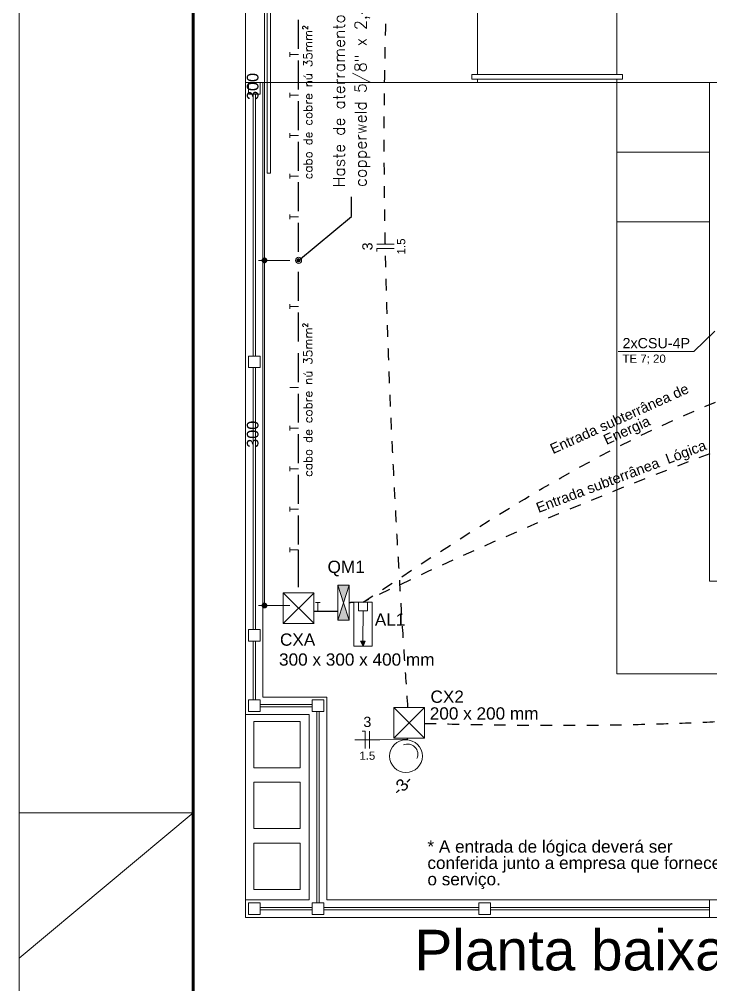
# Model space of a CAD drawing. Header units: millimetres. Extents: x 234.6 to 276.6, y 175.2 to 204.9.
# Drawn here: x 234.59 to 240.55, y 188.53 to 196.86 of the extents above; entities that cross this region are included whole.
import ezdxf
from ezdxf.enums import TextEntityAlignment as Align

# ---------------------------------------------------------------- set-up
doc = ezdxf.new("R2010")
doc.units = ezdxf.units.MM
doc.header["$LTSCALE"] = 3
doc.header["$MEASUREMENT"] = 0
doc.linetypes.add('Dashed', pattern=[0.75, 0.5, -0.25])
doc.linetypes.add('DOT2', pattern=[3.175, 0, -3.175])
doc.layers.get('0').update_dxf_attribs({"color": 2})
for name, color, linetype, lineweight in [('CE-Textos fios', 2, 'Continuous', 20), ('Cotas', 3, 'Continuous', 5), ('CROQUI', 1, 'Continuous', 13), ('EL-Condutos', 3, 'Continuous', 30), ('EL-Fios', 2, 'Continuous', 20), ('EL-Textos fios', 2, 'Continuous', 20), ('EL-Textos pontos', 2, 'Continuous', 20), ('FO-Títulos', 2, 'Continuous', 20), ('FOLHA EXTERNA', 2, 'Continuous', 20), ('Folha_padrão', 6, 'Continuous', 60), ('P-SIMBOL', 170, 'Continuous', 20)]:
    doc.layers.add(name, color=color, linetype=linetype, lineweight=lineweight)
doc.layers.add('EL-TEXTOS_FIOS', color=2, linetype='Continuous')
doc.layers.add('P-TEXTO', color=2, linetype='Continuous')
doc.styles.add('Arial', font='arial.ttf')
doc.styles.add('RomanS', font='RomanS')
doc.styles.add('TEXTO', font='arial.ttf')

# ---------------------------------------------------------------- blocks, each defined once
blk = doc.blocks.new('_DOT')
at = {"color": 0, "linetype": 'ByBlock', "lineweight": -2}
blk.add_line((-0.5, 0), (-1, 0), dxfattribs=at)
at = {"color": 0, "linetype": 'ByBlock', "const_width": 0.5}
blk.add_lwpolyline([(-0.25, 0, 1), (0.25, 0, 1)], format="xyb", close=True, dxfattribs=at)

msp = doc.modelspace()

# ---------------------------------------------------------------- hatches: boundary and pattern name
at = {"layer": 'P-SIMBOL'}
msp.add_hatch(color=256, dxfattribs=at).paths.add_polyline_path([(236.9779, 194.7761, 1), (237.0079, 194.7761, 1)])
at = {"layer": 'P-SIMBOL', "linetype": 'Continuous'}
for points in [[(237.3303, 191.9737), (237.3802, 191.8232), (237.4302, 191.9737)], [(237.3303, 191.6728), (237.4302, 191.6728), (237.3802, 191.8232)], [(237.5485, 191.4483), (237.5684, 191.492), (237.5282, 191.4919)]]:
    msp.add_hatch(color=256, dxfattribs=at).paths.add_polyline_path(points)

# ---------------------------------------------------------------- linework, layer by layer
msp.add_lwpolyline([(236.9929, 194.7761), (237.4503, 195.1551), (237.4503, 195.3239)])
at = {"color": 3, "linetype": 'Dashed', "ltscale": 0.05}
msp.add_arc((253.192, 159.4538), 35.9553, 100.08801, 115.79053, dxfattribs=at)
for points in [[(237.5485, 191.8276), (240.0605, 193.3224), (244.4985, 194.6626), (247.0824, 195.2621)], [(238.078, 190.7824), (238.5554, 190.7721), (239.0218, 190.767), (239.4772, 190.7674), (239.9215, 190.774), (240.3543, 190.7874), (240.7757, 190.8082), (241.1854, 190.837), (241.5832, 190.8743), (241.9691, 190.9208), (242.3429, 190.977), (242.7044, 191.0435), (243.0535, 191.1209), (243.39, 191.2098), (243.7137, 191.3107), (244.0245, 191.4243), (244.3223, 191.5512), (244.6069, 191.6919), (244.8781, 191.8471), (245.1359, 192.0172), (245.3799, 192.203), (245.6101, 192.4049), (245.8264, 192.6237), (246.0285, 192.8598), (246.2163, 193.1138), (246.3897, 193.3864), (246.5485, 193.678), (246.6926, 193.9894), (246.8217, 194.3211), (246.9358, 194.6737), (247.0347, 195.0478)]]:
    msp.add_spline(points, degree=3, dxfattribs=at)
at = {"layer": 'CE-Textos fios'}
for p, q in [((240.582, 194.1643), (240.4003, 193.9905)), ((240.4003, 193.9905), (239.748, 193.9905)), ((240.4003, 193.9905), (239.748, 193.9905))]:
    msp.add_line(p, q, dxfattribs=at)
at = {"layer": 'Cotas'}
for p, q in [((236.6989, 194.8261), (236.6989, 197.7261)), ((236.9179, 194.7761), (236.6489, 194.7761)), ((236.9179, 194.7761), (236.6489, 194.7761)), ((236.6989, 191.8261), (236.6989, 194.7261)), ((236.9179, 191.7987), (236.6489, 191.7987))]:
    msp.add_line(p, q, dxfattribs=at)
at = {"layer": 'CROQUI'}
for p, q in [((236.5357, 196.3092), (236.5357, 198.4592)), ((238.5357, 198.3392), (238.5357, 196.3792)), ((239.7357, 198.3392), (239.7357, 196.3792)), ((239.7357, 198.3392), (239.7357, 196.3792)), ((236.7512, 195.5297), (236.7512, 197.5297)), ((236.7212, 197.0297), (236.7212, 195.5297)), ((239.7857, 196.3792), (238.4857, 196.3792)), ((238.4857, 196.3792), (238.4857, 196.3392)), ((239.7857, 196.3392), (239.7857, 196.3792)), ((236.6857, 196.3092), (236.5357, 196.3092)), ((236.6857, 196.3092), (236.5357, 196.3092)), ((236.5357, 190.8592), (236.5357, 196.3092)), ((236.7212, 196.3092), (236.5357, 196.3092)), ((236.5607, 196.3092), (236.6107, 196.3092)), ((236.5607, 196.2092), (236.5607, 196.3092)), ((236.6107, 196.3092), (236.6607, 196.3092)), ((236.6607, 196.3092), (236.6607, 196.2092)), ((236.6857, 196.3092), (236.6857, 191.0092)), ((240.5357, 196.3092), (236.6857, 196.3092)), ((238.4857, 196.3392), (238.5357, 196.3392)), ((238.5357, 196.3392), (239.7357, 196.3392)), ((238.5357, 196.3392), (238.5357, 196.3092)), ((239.7357, 196.3392), (239.7857, 196.3392)), ((239.7357, 196.3392), (239.7357, 196.3092)), ((239.7357, 196.3392), (239.7357, 196.3092)), ((239.7357, 196.3092), (239.7357, 191.2092)), ((240.5357, 192.0092), (240.5357, 196.3092)), ((242.2357, 196.3092), (240.5357, 196.3092)), ((236.6607, 196.2092), (236.5607, 196.2092)), ((236.6007, 196.2092), (236.6007, 193.9512)), ((236.6207, 193.9512), (236.6207, 196.2092)), ((236.7212, 195.5297), (236.7512, 195.5297)), ((239.7357, 195.1092), (240.5357, 195.1092)), ((236.6607, 193.9512), (236.5607, 193.9512)), ((236.5607, 193.8512), (236.5607, 193.9512)), ((236.6607, 193.8512), (236.6607, 193.9512)), ((236.6607, 193.8512), (236.5607, 193.8512)), ((236.6007, 193.8512), (236.6007, 191.5927)), ((236.6207, 191.5927), (236.6207, 193.8512)), ((240.5357, 192.0092), (241.2032, 192.0092)), ((236.6607, 191.5927), (236.5607, 191.5927)), ((236.5607, 191.4927), (236.5607, 191.5927)), ((236.6607, 191.4927), (236.6607, 191.5927)), ((236.6607, 191.4927), (236.5607, 191.4927)), ((236.6007, 191.4927), (236.6007, 190.9842)), ((236.6207, 190.9842), (236.6207, 191.4927)), ((243.8357, 191.2092), (239.7357, 191.2092)), ((236.5607, 190.8842), (236.5607, 190.9842)), ((236.5607, 190.9842), (236.6607, 190.9842)), ((236.6607, 190.9842), (236.6607, 190.8842)), ((236.6607, 190.9442), (237.0967, 190.9442)), ((236.6857, 191.0092), (237.2357, 191.0092)), ((237.0967, 190.9442), (237.1107, 190.9442)), ((237.1107, 190.8842), (237.1107, 190.9842)), ((237.1107, 190.9842), (237.2107, 190.9842)), ((237.2107, 190.9842), (237.2107, 190.8842)), ((237.2357, 191.0092), (237.2357, 189.2592)), ((236.6607, 190.8842), (236.5607, 190.8842)), ((236.6607, 190.9242), (237.1107, 190.9242)), ((237.2107, 190.8842), (237.1107, 190.8842)), ((237.1507, 190.8842), (237.1507, 189.2342)), ((237.1707, 190.8842), (237.1707, 189.2342)), ((236.5357, 190.8592), (237.0857, 190.8592)), ((236.5357, 189.2592), (236.5357, 190.8592)), ((237.0857, 190.8592), (237.0857, 189.2592)), ((237.0857, 189.2592), (236.5357, 189.2592)), ((236.5357, 189.1092), (236.5357, 189.2592)), ((236.5607, 189.1342), (236.5607, 189.2342)), ((236.5607, 189.2342), (236.6607, 189.2342)), ((236.5607, 189.1342), (236.5607, 189.2342)), ((236.5607, 189.2342), (236.6607, 189.2342)), ((236.6607, 189.2342), (236.6607, 189.1342)), ((236.6607, 189.2342), (236.6607, 189.1342)), ((236.6857, 189.2592), (237.0857, 189.2592)), ((237.1107, 189.1342), (237.1107, 189.2342)), ((237.1107, 189.2342), (237.2107, 189.2342)), ((237.2107, 189.2342), (237.2107, 189.1342)), ((240.5357, 189.2592), (237.2357, 189.2592)), ((237.6167, 189.2592), (237.6917, 189.2592)), ((237.6167, 189.2592), (237.6917, 189.2592)), ((238.5482, 189.1342), (238.5482, 189.2342)), ((238.5482, 189.2342), (238.5882, 189.2342)), ((238.6082, 189.2342), (238.5882, 189.2342)), ((238.5982, 189.2342), (238.6482, 189.2342)), ((238.6107, 189.2592), (238.6857, 189.2592)), ((238.6482, 189.2342), (238.6482, 189.1342)), ((239.6042, 189.2592), (239.6792, 189.2592)), ((240.5357, 189.2592), (246.9857, 189.2592)), ((240.5357, 189.2592), (240.5357, 189.1092)), ((240.5357, 189.2592), (240.5357, 189.1092)), ((236.6607, 189.1342), (236.5607, 189.1342)), ((236.6607, 189.1342), (236.5607, 189.1342)), ((237.1107, 189.1942), (236.6607, 189.1942)), ((237.1107, 189.1942), (236.6607, 189.1942)), ((236.6607, 189.1742), (237.1107, 189.1742)), ((236.6607, 189.1742), (237.1107, 189.1742)), ((237.2107, 189.1342), (237.1107, 189.1342)), ((238.5482, 189.1942), (237.2107, 189.1942)), ((237.2107, 189.1742), (238.5482, 189.1742)), ((238.6482, 189.1342), (238.5482, 189.1342)), ((240.5357, 189.1942), (238.6482, 189.1942)), ((238.6482, 189.1742), (240.5357, 189.1742)), ((236.5357, 189.1092), (240.5357, 189.1092)), ((240.5357, 189.1092), (266.5357, 189.1092))]:
    msp.add_line(p, q, dxfattribs=at)
at = {"layer": 'CROQUI', "linetype": 'Dashed'}
for p, q in [((239.7357, 196.3787), (239.7357, 198.3392)), ((239.7357, 195.7092), (239.7357, 196.3387)), ((240.5357, 195.7092), (239.7357, 195.7092)), ((237.0072, 190.7982), (236.6072, 190.7982)), ((236.6072, 190.7982), (236.6072, 190.3982)), ((237.0072, 190.3982), (237.0072, 190.7982)), ((236.6072, 190.3982), (237.0072, 190.3982)), ((237.0072, 190.2757), (236.6072, 190.2757)), ((236.6072, 190.2757), (236.6072, 189.8757)), ((237.0072, 189.8757), (237.0072, 190.2757)), ((236.6072, 189.8757), (237.0072, 189.8757)), ((237.0072, 189.7502), (236.6072, 189.7502)), ((236.6072, 189.7502), (236.6072, 189.3502)), ((237.0072, 189.3502), (237.0072, 189.7502)), ((236.6072, 189.3502), (237.0072, 189.3502))]:
    msp.add_line(p, q, dxfattribs=at)
at = {"layer": 'EL-Condutos', "linetype": 'Continuous'}
for p, q in [((236.9929, 196.5998), (236.9929, 196.8498)), ((236.9929, 196.2498), (236.9929, 196.4998)), ((236.9929, 195.8998), (236.9929, 196.1498)), ((236.9929, 195.5498), (236.9929, 195.7998)), ((236.9929, 195.1998), (236.9929, 195.4498)), ((236.9929, 194.8498), (236.9929, 195.0998)), ((236.9929, 194.4264), (236.9929, 194.6764)), ((236.9929, 194.0764), (236.9929, 194.3264)), ((236.9929, 193.7264), (236.9929, 193.9764)), ((236.9929, 193.3764), (236.9929, 193.6264)), ((236.9929, 193.0264), (236.9929, 193.2764)), ((236.9929, 192.6764), (236.9929, 192.9264)), ((236.9929, 192.3264), (236.9929, 192.5764)), ((236.9929, 191.9586), (236.9929, 192.2764)), ((237.1254, 191.7506), (237.3303, 191.7506))]:
    msp.add_line(p, q, dxfattribs=at)
at = {"layer": 'EL-Condutos', "color": 3, "linetype": 'Dashed', "ltscale": 0.05}
msp.add_spline([(237.9359, 190.9214), (237.9056, 191.3702), (237.8781, 191.7995), (237.8534, 192.2102), (237.8312, 192.6029), (237.8116, 192.9783), (237.7944, 193.3372), (237.7795, 193.6803), (237.7668, 194.0082), (237.7562, 194.3217), (237.7477, 194.6215), (237.7411, 194.9083), (237.7363, 195.1828), (237.7332, 195.4457), (237.7318, 195.6978), (237.7318, 195.9398), (237.7334, 196.1723), (237.7362, 196.3961), (237.7403, 196.6119), (237.7456, 196.8203), (237.7519, 197.0223), (237.7591, 197.2183), (237.7672, 197.4092), (237.776, 197.5956), (237.7855, 197.7783), (237.7955, 197.9579), (237.806, 198.1353), (237.8168, 198.311), (237.8279, 198.4859), (237.8392, 198.6606), (237.8505, 198.8358)], degree=3, dxfattribs=at)
at = {"layer": 'EL-Condutos', "linetype": 'Continuous'}
msp.add_spline([(237.4706, 191.8247), (237.4696, 191.8247), (237.4685, 191.8247), (237.4675, 191.8246), (237.4664, 191.8246), (237.4653, 191.8245), (237.4642, 191.8245), (237.463, 191.8244), (237.4619, 191.8244), (237.4607, 191.8244), (237.4595, 191.8243), (237.4583, 191.8243), (237.457, 191.8242), (237.4558, 191.8242), (237.4545, 191.8241), (237.4532, 191.8241), (237.4519, 191.824), (237.4505, 191.824), (237.4491, 191.8239), (237.4477, 191.8239), (237.4463, 191.8238), (237.4448, 191.8238), (237.4433, 191.8237), (237.4418, 191.8237), (237.4402, 191.8236), (237.4386, 191.8236), (237.437, 191.8235), (237.4353, 191.8234), (237.4336, 191.8234), (237.4319, 191.8233), (237.4302, 191.8232)], degree=3, dxfattribs=at)
at = {"layer": 'EL-Condutos', "linetype": 'DOT2', "ltscale": 0.05}
msp.add_spline([(237.9318, 190.6405), (237.9318, 190.6409), (237.9319, 190.6413), (237.9319, 190.6417), (237.9319, 190.6422), (237.932, 190.6426), (237.932, 190.643), (237.9321, 190.6435), (237.9321, 190.6439), (237.9321, 190.6443), (237.9322, 190.6448), (237.9322, 190.6452), (237.9323, 190.6456), (237.9323, 190.646), (237.9323, 190.6465), (237.9324, 190.6469), (237.9324, 190.6473), (237.9325, 190.6478), (237.9325, 190.6482), (237.9325, 190.6486), (237.9326, 190.6491), (237.9326, 190.6495), (237.9327, 190.6499), (237.9327, 190.6503), (237.9327, 190.6508), (237.9328, 190.6512), (237.9328, 190.6516), (237.9329, 190.6521), (237.9329, 190.6525), (237.9329, 190.6529), (237.933, 190.6534)], degree=3, dxfattribs=at)
at = {"layer": 'EL-Fios'}
for p, q in [((236.9179, 196.5325), (236.9179, 196.5725)), ((236.9929, 196.5525), (236.9179, 196.5525)), ((236.9179, 196.1825), (236.9179, 196.2225)), ((236.9929, 196.2025), (236.9179, 196.2025)), ((236.9179, 195.8325), (236.9179, 195.8725)), ((236.9929, 195.8525), (236.9179, 195.8525)), ((236.9179, 195.4825), (236.9179, 195.5225)), ((236.9929, 195.5025), (236.9179, 195.5025)), ((236.9179, 195.1325), (236.9179, 195.1725)), ((236.9929, 195.1525), (236.9179, 195.1525)), ((237.8167, 194.9151), (237.6667, 194.9151)), ((237.8167, 194.8776), (237.6667, 194.8776)), ((237.6667, 194.8526), (237.6667, 194.8776)), ((236.9179, 194.3591), (236.9179, 194.3991)), ((236.9929, 194.3791), (236.9179, 194.3791)), ((236.9929, 193.6791), (236.9179, 193.6791)), ((236.9179, 193.3091), (236.9179, 193.3491)), ((236.9929, 193.3291), (236.9179, 193.3291)), ((236.9179, 192.9591), (236.9179, 192.9991)), ((236.9929, 192.9791), (236.9179, 192.9791)), ((236.9179, 192.6091), (236.9179, 192.6491)), ((236.9929, 192.6291), (236.9179, 192.6291)), ((236.9179, 192.2591), (236.9179, 192.2991)), ((236.9929, 192.2791), (236.9179, 192.2791)), ((237.1399, 191.8256), (237.1799, 191.8256)), ((237.1599, 191.7506), (237.1599, 191.8256)), ((237.5422, 190.7147), (237.5672, 190.7147)), ((237.5672, 190.5647), (237.5672, 190.7147)), ((237.6047, 190.5647), (237.6047, 190.7147))]:
    msp.add_line(p, q, dxfattribs=at)
at = {"layer": 'EL-Textos fios'}
for p, q in [((237.6925, 190.6397), (237.4793, 190.6397)), ((237.9323, 190.6464), (237.6925, 190.6397))]:
    msp.add_line(p, q, dxfattribs=at)
at = {"layer": 'FOLHA EXTERNA', "color": 2}
for q in [(234.5857, 190.0108), (234.5857, 188.7568)]:
    msp.add_line((236.0857, 190.0106), q, dxfattribs=at)
at = {"layer": 'FOLHA EXTERNA', "color": 2, "linetype": 'Continuous'}
for points in [[(234.5857, 175.1568), (276.6357, 175.1568), (276.6357, 204.8568), (234.5857, 204.8568), (234.5857, 175.1568)], [(236.0857, 190.0106), (234.5857, 190.0108)]]:
    msp.add_lwpolyline(points, dxfattribs=at)
at = {"layer": 'Folha_padrão', "color": 6, "linetype": 'Continuous'}
msp.add_lwpolyline([(236.0857, 204.3568), (276.1357, 204.3568), (276.1357, 175.6568), (236.0857, 175.6568), (236.0857, 204.3568)], dxfattribs=at)
at = {"layer": 'P-SIMBOL'}
for p, q in [((237.3303, 191.6728), (237.3303, 191.9737)), ((237.3303, 191.9737), (237.4302, 191.9737)), ((237.3802, 191.8232), (237.3303, 191.9737)), ((237.3802, 191.8232), (237.4302, 191.9737)), ((237.4302, 191.6728), (237.4302, 191.9737)), ((236.8604, 191.6436), (236.8604, 191.9086)), ((236.8604, 191.9086), (237.1254, 191.9086)), ((236.8615, 191.9097), (237.1265, 191.6447)), ((237.1265, 191.9097), (236.8615, 191.6447)), ((237.1254, 191.6436), (237.1254, 191.9086)), ((237.3303, 191.6728), (237.3802, 191.8232)), ((237.4302, 191.6728), (237.3802, 191.8232)), ((237.4706, 191.8276), (237.4706, 191.4483)), ((237.6263, 191.8276), (237.4706, 191.8276)), ((237.511, 191.7901), (237.511, 191.8276)), ((237.511, 191.7901), (237.511, 191.7526)), ((237.586, 191.7901), (237.586, 191.8276)), ((237.586, 191.7901), (237.586, 191.7526)), ((237.6263, 191.8276), (237.6263, 191.4483)), ((237.5485, 191.7526), (237.511, 191.7526)), ((237.5485, 191.7526), (237.5483, 191.492)), ((237.5485, 191.7526), (237.586, 191.7526)), ((236.8604, 191.6436), (237.1254, 191.6436)), ((237.3303, 191.6728), (237.4302, 191.6728)), ((237.6263, 191.4483), (237.4706, 191.4483)), ((237.5684, 191.492), (237.5282, 191.4919)), ((237.5485, 191.4483), (237.5282, 191.4919)), ((237.5485, 191.4483), (237.5684, 191.492)), ((237.8128, 190.9185), (238.0778, 190.9185)), ((237.8128, 190.9185), (237.8128, 190.6535)), ((237.8128, 190.9185), (238.0778, 190.6535)), ((238.0778, 190.9185), (237.8128, 190.6535)), ((238.0778, 190.9185), (238.0778, 190.6535)), ((237.8128, 190.6535), (238.0778, 190.6535))]:
    msp.add_line(p, q, dxfattribs=at)
for centre, radius in [((236.9929, 194.7761), 0.0264), ((236.9929, 194.7761), 0.015), ((237.9187, 190.4997), 0.1412)]:
    msp.add_circle(centre, radius, dxfattribs=at)
msp.add_arc((237.933, 190.5161), 0.0881, 335.315, 114.685, dxfattribs=at)

# ---------------------------------------------------------------- block references
at = {"layer": 'Cotas', "xscale": 0.04999999999996874, "yscale": 0.04999999999996874, "zscale": 0.04999999999996874}
for p, rotation in [((236.6989, 194.7761), 270), ((236.6989, 194.7761), 90), ((236.6989, 191.7987), 270)]:
    msp.add_blockref('_DOT', p, dxfattribs=dict(at, rotation=rotation))

# ---------------------------------------------------------------- texts
at = {"layer": 'CE-Textos fios', "attachment_point": 7, "line_spacing_factor": 0.798, "style": 'Arial'}
for s, insert, char_height, width in [('2xCSU-4P', (239.7857, 194.0169), 0.08825, 0.8472), ('TE 7; 20', (239.7857, 193.88), 0.0706, 0.67776)]:
    msp.add_mtext(s, dxfattribs=dict(at, insert=insert, char_height=char_height, width=width))
at = {"layer": 'Cotas', "color": 3, "char_height": 0.1, "attachment_point": 5, "rotation": 90, "style": 'TEXTO'}
for insert in [(236.5978, 196.2761), (236.5978, 193.2761)]:
    msp.add_mtext('300', dxfattribs=dict(at, insert=insert))
at = {"layer": 'EL-Textos fios', "attachment_point": 8, "line_spacing_factor": 0.798, "style": 'Arial'}
for s, insert, char_height, width, rotation in [('1.5', (237.9139, 194.8962), 0.0706, 0.25416, 90.00021), ('3', (237.6316, 194.8962), 0.0882, 0.1059, 90.00021), ('Entrada subterrânea de  Energia', (239.8512, 193.2465), 0.08825, 1.515115, 24.29902), ('Entrada subterrânea  Lógica', (239.7987, 192.847), 0.08825, 1.515115, 20.70276)]:
    msp.add_mtext(s, dxfattribs=dict(at, insert=insert, char_height=char_height, width=width, rotation=rotation))
for s, insert, char_height, width in [('3', (237.5857, 190.7499), 0.0882, 0.1059), ('1.5', (237.5857, 190.4675), 0.0706, 0.25416)]:
    msp.add_mtext(s, dxfattribs=dict(at, insert=insert, char_height=char_height, width=width))
at = {"layer": 'EL-Textos pontos', "char_height": 0.1059, "line_spacing_factor": 0.798, "style": 'Arial'}
for s, insert, width, attachment_point in [('QM1', (237.2429, 192.0506), 0.38124, 7), ('AL1', (237.6502, 191.6247), 0.38124, 7), ('CXA', (236.8326, 191.4507), 0.38124, 7), ('300 x 300 x 400 mm', (237.4948, 191.2787), 1.52496, 8), ('CX2', (238.1302, 190.9582), 0.38124, 7), ('200 x 200 mm', (238.5927, 190.8137), 1.52496, 8), ('* A entrada de lógica deverá ser conferida junto a empresa que fornecerá o serviço.', (238.1037, 189.3529), 2.659858, 7)]:
    msp.add_mtext(s, dxfattribs=dict(at, insert=insert, width=width, attachment_point=attachment_point))
at = {"layer": 'EL-Textos pontos', "insert": (237.924, 190.2129), "char_height": 0.1059, "width": 0.38124, "attachment_point": 8, "rotation": 45.00011, "line_spacing_factor": 0.798, "style": 'Arial'}
msp.add_mtext('-3-', dxfattribs=at)
at = {"layer": 'EL-TEXTOS_FIOS', "style": 'RomanS'}
for p in [(237.1115, 196.1393), (237.1115, 193.5725)]:
    msp.add_text('cabo de cobre nú 35mm²', height=0.075, rotation=90, dxfattribs=at).set_placement(p, align=Align.CENTER)
at = {"layer": 'FO-Títulos', "insert": (246.1995, 188.5463), "char_height": 0.35, "width": 19.18314, "attachment_point": 9, "line_spacing_factor": 0.798, "style": 'Arial'}
msp.add_mtext('Planta baixa - Projeto elétrico e lógica', dxfattribs=at)
at = {"layer": 'P-TEXTO', "style": 'RomanS'}
for s, p in [('Haste de aterramento tipo', (237.3914, 195.404)), ('copperweld 5/8" x 2,40m', (237.5772, 195.4088))]:
    msp.add_text(s, height=0.1, rotation=90, dxfattribs=at).set_placement(p)

doc.saveas('drawing.dxf')
